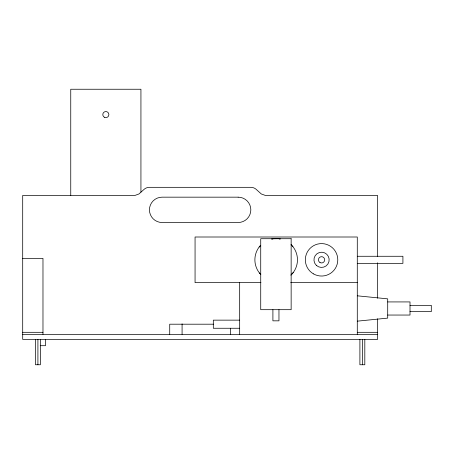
<?xml version="1.0" encoding="UTF-8"?>
<svg xmlns="http://www.w3.org/2000/svg" width="454" height="454" viewBox="0 0 454 454"><rect width="100%" height="100%" fill="white"/><g stroke="black" fill="none" stroke-linecap="round" stroke-linejoin="round"><path stroke-width="0.68" d="M259.138 247.05L260.727 245.427M291.145 274.704L293.21 272.587M271.815 239.116L273.155 238.742L278.711 238.679L280.152 239.048M357.287 321.16L387.705 318.118L387.705 298.851L357.287 295.815M357.287 256.272L402.914 256.272L402.914 263.365L357.287 263.365M22.7 258.405L42.977 258.405L42.977 334.343M260.942 282.632L195.061 282.632L195.061 237.005L357.287 237.005L357.287 334.343M290.685 282.632L357.287 282.632M387.705 301.927L410.007 301.927L410.007 315.048L387.705 315.048M410.007 305.343L431.3 305.343L431.3 311.631L410.007 311.631M239.672 320.144L213.312 320.144L213.312 328.259L239.672 328.259M213.573 324.201L169.717 324.201L169.717 334.343M22.7 332.311L42.977 332.311M357.287 332.311L377.563 332.311M22.7 334.343L377.563 334.343M40.202 345.698L45.496 345.698L45.496 339.683M291.145 244.933L292.915 246.67M259.433 272.973L260.727 274.239M377.563 256.385L377.563 195.436L265.255 195.407L261.311 193.972L256.561 189.704A8.11 8.11 0 0 0 250.829 187.326L149.44 187.326A8.11 8.11 0 0 0 143.702 189.704L138.952 193.972L135.008 195.407L22.7 195.436L22.7 339.41L377.563 339.41L377.563 318.748M377.563 262.764L377.563 298.199M364.812 339.41L364.812 364.755L359.897 364.755L359.897 339.41M362.354 339.41L362.354 364.755M278.96 309.685L278.96 320.836L272.905 320.836L272.905 309.685M239.672 282.632L239.672 334.343M230.547 328.259L230.547 334.343M182.082 323.889L182.082 334.343M140.933 192.093L140.933 89.245L70.75 89.245L70.75 195.64M40.366 339.41L40.366 364.755L35.452 364.755L35.452 339.41M37.909 339.41L37.909 364.755M291.059 244.593A21.293 21.293 0 0 1 290.901 275.198M260.8 274.545A21.293 21.293 0 0 1 260.465 245.444M271.787 238.986A21.293 21.293 0 0 1 280.084 238.889M238.151 197.167L162.112 197.167A12.672 12.672 0 0 0 149.44 209.839A12.672 12.672 0 0 0 162.112 222.517L238.151 222.517A12.672 12.672 0 0 0 250.829 209.839A12.672 12.672 0 0 0 238.151 197.167M291.145 238.713L260.727 238.713L260.727 309.685L291.145 309.685L291.145 238.713M313.447 273.87A16.225 16.225 0 0 0 337.782 259.819A16.225 16.225 0 0 0 313.447 245.767A16.225 16.225 0 0 0 313.447 273.87M316.364 265.374A7.605 7.605 0 0 0 328.968 261.538A7.605 7.605 0 0 0 319.349 252.543A7.605 7.605 0 0 0 316.364 265.374M319.991 262.543A3.144 3.144 0 0 0 324.701 259.819A3.144 3.144 0 0 0 319.991 257.095A3.144 3.144 0 0 0 319.991 262.543M104.318 117.223A3.042 3.042 0 0 0 108.881 114.59A3.042 3.042 0 0 0 104.318 111.956A3.042 3.042 0 0 0 104.318 117.223"/></g></svg>
